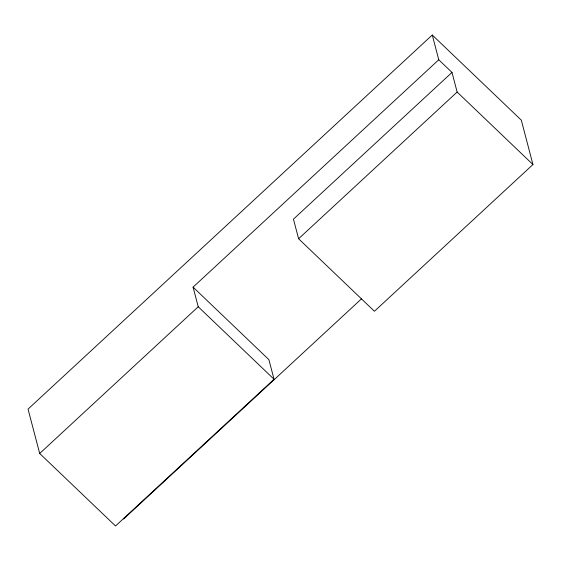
<?xml version="1.0" encoding="UTF-8"?>
<svg xmlns="http://www.w3.org/2000/svg" width="561" height="561" viewBox="0 0 561 561"><rect width="100%" height="100%" fill="white"/><g stroke="black" fill="none" stroke-linecap="round" stroke-linejoin="round"><path stroke-width="0.84" d="M432.265 35.013L28.05 409.109L39.691 453.484L115.51 525.987L274.041 379.264L268.894 359.65L193.082 287.141L438.758 59.768L432.265 35.013L521.309 120.166L532.95 164.541L374.418 311.264L298.599 238.762L293.452 219.141L451.991 72.418L438.758 59.768M39.691 453.484L198.229 306.762L193.082 287.141M298.599 238.762L457.138 92.039L451.991 72.418M123.588 519.016L361.55 298.789M457.138 92.039L532.95 164.541M198.229 306.762L274.041 379.264"/></g></svg>
